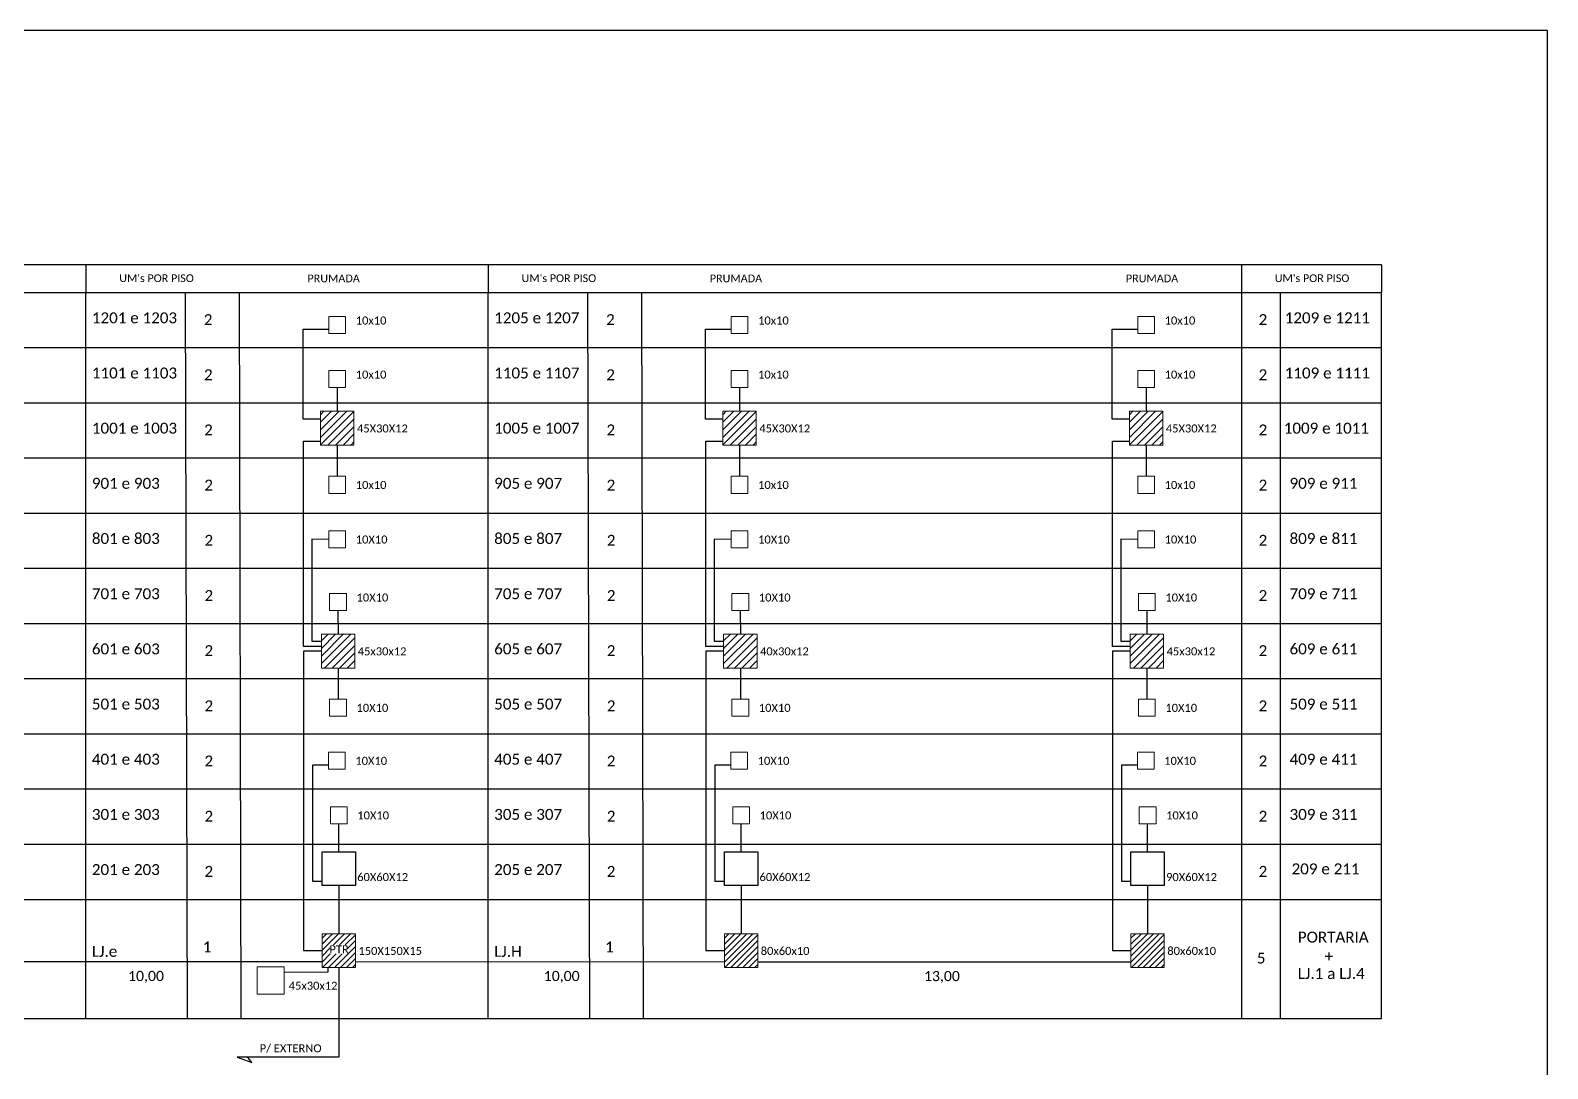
# Model space of a CAD drawing. Header units: metres. Extents: x -1286 to 468, y -500 to 94.
# Drawn here: x 18.2 to 468.1, y -213.9 to 94.2 of the extents above; entities that cross this region are included whole.
import ezdxf
from ezdxf.enums import TextEntityAlignment as Align

# ---------------------------------------------------------------- set-up
doc = ezdxf.new("R2010")
doc.units = ezdxf.units.M
doc.styles.add('WMF-Calibri0', font='calibri.ttf')

msp = doc.modelspace()

# ---------------------------------------------------------------- hatches: boundary and pattern name
h = msp.add_hatch()
h.set_pattern_fill('LINE', color=1, scale=0.5, angle=45)
h.set_pattern_definition([(45, (958.878, -18.333), (-1.122532, 1.122532), [])])
h.paths.add_polyline_path([(114.36, -84.98), (104.46, -84.98), (104.46, -95.02), (114.36, -95.02)])
h.paths.add_polyline_path([(114.14, -18.84), (104.23, -18.84), (104.23, -28.88), (114.14, -28.88)])
h = msp.add_hatch()
h.set_pattern_fill('LINE', color=1, scale=0.5, angle=45)
h.set_pattern_definition([(45, (1078.1883, -18.333), (-1.122532, 1.122532), [])])
h.paths.add_polyline_path([(233.67, -84.98), (223.77, -84.98), (223.77, -95.02), (233.67, -95.02)])
h.paths.add_polyline_path([(233.45, -18.84), (223.54, -18.84), (223.54, -28.88), (233.45, -28.88)])
h = msp.add_hatch()
h.set_pattern_fill('LINE', color=1, scale=0.5, angle=45)
h.set_pattern_definition([(45, (1198.753, -18.333), (-1.122532, 1.122532), [])])
h.paths.add_polyline_path([(354.24, -84.98), (344.33, -84.98), (344.33, -95.02), (354.24, -95.02)])
h.paths.add_polyline_path([(354.01, -18.84), (344.11, -18.84), (344.11, -28.88), (354.01, -28.88)])
h = msp.add_hatch()
h.set_pattern_fill('ANSI31', color=1, scale=10, style=0)
h.set_pattern_definition([(45, (-508.8097, -569.4717), (-0.8838835, 0.8838835), [])])
h.paths.add_polyline_path([(104.67, -183.89), (114.57, -183.89), (114.57, -173.85), (104.67, -173.85)])
h.paths.add_polyline_path([(107.09, -179.85), (112.13, -179.86), (112.13, -177.13), (107.09, -177.13)], flags=16)
h = msp.add_hatch()
h.set_pattern_fill('ANSI31', color=1, scale=10, style=0)
h.set_pattern_definition([(45, (-389.4994, -569.4717), (-0.8838835, 0.8838835), [])])
h.paths.add_polyline_path([(223.98, -183.89), (233.88, -183.89), (233.88, -173.85), (223.98, -173.85)])
h.paths.add_polyline_path([(226.4, -177.13), (231.45, -177.13)], flags=16)
h = msp.add_hatch()
h.set_pattern_fill('ANSI31', color=1, scale=10, style=0)
h.set_pattern_definition([(45, (-268.9346, -569.4717), (-0.8838835, 0.8838835), [])])
h.paths.add_polyline_path([(344.54, -183.89), (354.45, -183.89), (354.45, -173.85), (344.54, -173.85)])
h.paths.add_polyline_path([(346.97, -177.15), (352.01, -177.16), (352.01, -177.13), (346.97, -177.13)], flags=16)

# ---------------------------------------------------------------- linework, layer by layer
msp.add_lwpolyline([(-372.87, -499.81), (468.13, -499.81), (468.13, 94.19), (-372.87, 94.19)], close=True)
at = {"color": 0}
msp.add_lwpolyline([(418.9, 24.66), (-313.72, 24.66)], dxfattribs=at)
for points in [[(34.64, 24.66), (34.64, 16.43)], [(153.95, 24.66), (153.95, 16.43)], [(377.31, 24.66), (377.31, 16.43)], [(418.9, 24.66), (418.9, 16.43)], [(-313.72, 16.43), (418.9, 16.43)], [(-313.72, 16.43), (-313.72, -198.96), (418.9, -198.96), (418.9, 16.43)], [(34.64, -198.96), (34.64, 16.43)], [(153.95, -198.96), (153.95, 16.43)], [(377.31, 16.43), (377.31, -198.96)], [(388.88, -198.96), (388.88, 16.43)], [(-313.72, 0.06), (418.9, 0.06)], [(-313.72, -16.31), (418.9, -16.31)], [(-313.72, -32.68), (418.9, -32.68)], [(-313.72, -49.05), (418.9, -49.05)], [(-313.72, -65.43), (418.9, -65.43)], [(-313.72, -81.8), (418.9, -81.8)], [(-313.72, -98.17), (418.9, -98.17)], [(-313.72, -114.54), (418.9, -114.54)], [(-313.72, -130.91), (418.9, -130.91)], [(-313.72, -147.28), (418.9, -147.28)], [(-313.72, -163.66), (418.9, -163.66)]]:
    msp.add_lwpolyline(points)
at = {"color": 7}
for points in [[(64.04, 16.43), (64.71, -198.96)], [(80.08, 16.43), (80.61, -198.96)], [(183.35, 16.43), (184.02, -198.96)], [(199.39, 16.43), (199.92, -198.96)]]:
    msp.add_lwpolyline(points, dxfattribs=at)
at = {"lineweight": 0}
for points in [[(111.67, 9.31), (106.7, 9.31), (106.7, 4.24), (111.67, 4.24)], [(230.98, 9.31), (226.01, 9.31), (226.01, 4.24), (230.98, 4.24)], [(351.54, 9.31), (346.58, 9.31), (346.58, 4.24), (351.54, 4.24)], [(111.66, -6.74), (106.7, -6.74), (106.7, -11.81), (111.66, -11.81)], [(230.97, -6.74), (226.01, -6.74), (226.01, -11.81), (230.97, -11.81)], [(351.53, -6.74), (346.57, -6.74), (346.57, -11.81), (351.53, -11.81)], [(111.67, -38.13), (106.7, -38.13), (106.7, -43.2), (111.67, -43.2)], [(230.98, -38.13), (226.01, -38.13), (226.01, -43.2), (230.98, -43.2)], [(351.54, -38.13), (346.58, -38.13), (346.58, -43.2), (351.54, -43.2)], [(111.67, -54.32), (106.7, -54.32), (106.7, -59.39), (111.67, -59.39)], [(230.98, -54.32), (226.01, -54.32), (226.01, -59.39), (230.98, -59.39)], [(351.54, -54.32), (346.58, -54.32), (346.58, -59.39), (351.54, -59.39)], [(111.88, -72.88), (106.92, -72.88), (106.92, -77.95), (111.88, -77.95)], [(231.2, -72.88), (226.23, -72.88), (226.23, -77.95), (231.2, -77.95)], [(351.76, -72.88), (346.8, -72.88), (346.8, -77.95), (351.76, -77.95)], [(111.88, -104.27), (106.92, -104.27), (106.92, -109.34), (111.88, -109.34)], [(231.2, -104.27), (226.23, -104.27), (226.23, -109.34), (231.2, -109.34)], [(351.76, -104.27), (346.8, -104.27), (346.8, -109.34), (351.76, -109.34)], [(111.54, -119.99), (106.57, -119.99), (106.57, -125.06), (111.54, -125.06)], [(230.85, -119.99), (225.89, -119.99), (225.89, -125.06), (230.85, -125.06)], [(351.41, -119.99), (346.45, -119.99), (346.45, -125.06), (351.41, -125.06)], [(112.12, -136.18), (107.15, -136.18), (107.15, -141.25), (112.12, -141.25)], [(231.43, -136.18), (226.46, -136.18), (226.46, -141.25), (231.43, -141.25)], [(351.99, -136.18), (347.03, -136.18), (347.03, -141.25), (351.99, -141.25)], [(93.39, -183.7), (85.46, -183.7), (85.46, -191.79), (93.39, -191.79)]]:
    msp.add_lwpolyline(points, close=True, dxfattribs=at)
at = {"color": 3}
for points in [[(104.23, -21.15), (99.1, -21.15), (99.1, 5.49), (106.7, 5.49)], [(223.54, -21.15), (218.41, -21.15), (218.41, 5.49), (226.01, 5.49)], [(344.11, -21.15), (338.98, -21.15), (338.98, 5.49), (346.58, 5.49)], [(109.18, -11.81), (109.18, -18.84)], [(228.49, -11.81), (228.49, -18.84)], [(349.05, -11.81), (349.06, -18.84)], [(104.46, -88.6), (99.19, -88.6), (99.19, -27.74), (104.24, -27.74)], [(109.18, -28.88), (109.18, -38.13)], [(223.77, -88.6), (218.5, -88.6), (218.5, -27.74), (223.55, -27.74)], [(228.49, -28.88), (228.49, -38.13)], [(344.33, -88.6), (339.07, -88.6), (339.07, -27.74), (344.11, -27.74)], [(349.06, -28.88), (349.06, -38.13)], [(106.7, -56.86), (101.64, -56.83), (101.64, -87.04), (104.46, -87.08)], [(226.01, -56.86), (220.95, -56.83), (220.95, -87.04), (223.77, -87.08)], [(346.58, -56.86), (341.52, -56.83), (341.52, -87.04), (344.33, -87.08)], [(109.4, -77.95), (109.41, -84.98)], [(228.71, -77.95), (228.72, -84.98)], [(349.28, -77.95), (349.28, -84.98)], [(104.46, -90), (99.21, -90), (99.21, -178.86), (104.67, -178.87)], [(223.77, -90), (218.52, -90), (218.52, -178.86), (223.98, -178.87)], [(344.33, -90), (339.09, -90), (339.09, -178.86), (344.54, -178.87)], [(109.41, -95.02), (109.41, -104.27)], [(228.72, -95.02), (228.72, -104.27)], [(349.28, -95.02), (349.28, -104.27)], [(104.67, -158.31), (101.96, -158.31), (101.96, -123.72), (106.57, -123.79)], [(223.98, -158.31), (221.27, -158.31), (221.27, -123.72), (225.89, -123.79)], [(344.54, -158.31), (341.83, -158.31), (341.83, -123.72), (346.45, -123.79)], [(109.62, -149.51), (109.62, -141.25)], [(228.93, -149.51), (228.93, -141.25)], [(349.49, -149.51), (349.49, -141.25)], [(109.62, -159.55), (109.62, -173.85)], [(228.93, -159.55), (228.93, -173.85)], [(349.49, -159.55), (349.49, -173.85)], [(1.66, -182.14), (104.67, -182.13)], [(93.39, -185.27), (106.53, -185.17), (106.52, -183.89)], [(114.57, -182.16), (223.98, -182.13)], [(233.88, -182.15), (344.54, -182.21)]]:
    msp.add_lwpolyline(points, dxfattribs=at)
at = {"color": 1, "lineweight": 0}
for points in [[(114.14, -18.84), (104.23, -18.84), (104.23, -28.88), (114.14, -28.88)], [(233.45, -18.84), (223.54, -18.84), (223.54, -28.88), (233.45, -28.88)], [(354.01, -18.84), (344.11, -18.84), (344.11, -28.88), (354.01, -28.88)], [(114.36, -84.98), (104.46, -84.98), (104.46, -95.02), (114.36, -95.02)], [(233.67, -84.98), (223.77, -84.98), (223.77, -95.02), (233.67, -95.02)], [(354.24, -84.98), (344.33, -84.98), (344.33, -95.02), (354.24, -95.02)], [(114.57, -173.85), (104.67, -173.85), (104.67, -183.89), (114.57, -183.89)], [(233.88, -173.85), (223.98, -173.85), (223.98, -183.89), (233.88, -183.89)], [(354.45, -173.85), (344.54, -173.85), (344.54, -183.89), (354.45, -183.89)]]:
    msp.add_lwpolyline(points, close=True, dxfattribs=at)
at = {"color": 7}
for points in [[(104.67, -149.51), (114.57, -149.51), (114.57, -159.55), (104.67, -159.55)], [(223.98, -149.51), (233.88, -149.51), (233.88, -159.55), (223.98, -159.55)], [(344.54, -149.51), (354.45, -149.51), (354.45, -159.55), (344.54, -159.55)]]:
    msp.add_lwpolyline(points, close=True, dxfattribs=at)
at = {"color": 1}
for points in [[(109.62, -183.89), (109.62, -210.52), (79.48, -210.52)], [(79.48, -210.52), (83.89, -212.11)], [(83.89, -212.11), (82.49, -210.28)]]:
    msp.add_lwpolyline(points, dxfattribs=at)

# ---------------------------------------------------------------- texts
at = {"color": 0, "style": 'WMF-Calibri0'}
for s, p in [("UM's POR PISO", (44.53, 19.5)), ('PRUMADA', (100.35, 19.44)), ("UM's POR PISO", (163.84, 19.5)), ('PRUMADA', (219.66, 19.44)), ('PRUMADA', (343.05, 19.44)), ("UM's POR PISO", (387.2, 19.5))]:
    msp.add_text(s, height=2.3, dxfattribs=at).set_placement(p)
at = {"color": 7, "style": 'WMF-Calibri0'}
for s, height, p in [('1201 e 1203', 3.24, (36.41, 7.27)), ('10x10', 2.373, (114.67, 6.91)), ('1205 e 1207', 3.24, (155.72, 7.27)), ('10x10', 2.373, (233.98, 6.91)), ('10x10', 2.373, (354.54, 6.91)), ('1209 e 1211', 3.24, (390.16, 7.27)), ('1101 e 1103', 3.24, (36.41, -9.1)), ('10x10', 2.373, (114.66, -9.14)), ('1105 e 1107', 3.24, (155.72, -9.1)), ('10x10', 2.373, (233.97, -9.14)), ('10x10', 2.373, (354.54, -9.14)), ('1109 e 1111', 3.24, (390.16, -9.1)), ('1001 e 1003', 3.24, (36.41, -25.47)), ('1005 e 1007', 3.24, (155.72, -25.47)), ('1009 e 1011', 3.24, (389.87, -25.47)), ('45X30X12', 2.373, (115.03, -25.12)), ('45X30X12', 2.373, (234.34, -25.12)), ('45X30X12', 2.373, (354.9, -25.12)), ('901 e 903', 3.24, (36.41, -41.84)), ('10x10', 2.373, (114.67, -41.88)), ('905 e 907', 3.24, (155.72, -41.84)), ('10x10', 2.373, (233.98, -41.88)), ('10x10', 2.373, (354.54, -41.88)), ('909 e 911', 3.24, (391.59, -41.84)), ('801 e 803', 3.24, (36.41, -58.21)), ('10X10', 2.373, (114.67, -58.07)), ('805 e 807', 3.24, (155.72, -58.21)), ('10X10', 2.373, (233.98, -58.07)), ('10X10', 2.373, (354.54, -58.07)), ('809 e 811', 3.24, (391.59, -58.21)), ('701 e 703', 3.24, (36.41, -74.59)), ('705 e 707', 3.24, (155.72, -74.59)), ('709 e 711', 3.24, (391.59, -74.59)), ('10X10', 2.373, (114.89, -75.28)), ('10X10', 2.373, (234.2, -75.28)), ('10X10', 2.373, (354.76, -75.28)), ('601 e 603', 3.24, (36.41, -90.96)), ('45x30x12', 2.373, (115.25, -91.26)), ('605 e 607', 3.24, (155.72, -90.96)), ('40x30x12', 2.373, (234.56, -91.26)), ('45x30x12', 2.373, (355.13, -91.26)), ('609 e 611', 3.24, (391.59, -90.96)), ('501 e 503', 3.24, (36.41, -107.33)), ('10X10', 2.373, (114.89, -108.02)), ('505 e 507', 3.24, (155.72, -107.33)), ('10X10', 2.373, (234.2, -108.02)), ('10X10', 2.373, (354.76, -108.02)), ('509 e 511', 3.24, (391.59, -107.33)), ('401 e 403', 3.24, (36.41, -123.7)), ('10X10', 2.373, (114.54, -123.74)), ('405 e 407', 3.24, (155.72, -123.7)), ('10X10', 2.373, (233.85, -123.74)), ('10X10', 2.373, (354.42, -123.74)), ('409 e 411', 3.24, (391.59, -123.7)), ('301 e 303', 3.24, (36.41, -140.07)), ('10X10', 2.373, (115.12, -139.93)), ('305 e 307', 3.24, (155.72, -140.07)), ('10X10', 2.373, (234.43, -139.93)), ('10X10', 2.373, (354.99, -139.93)), ('309 e 311', 3.24, (391.59, -140.07)), ('209 e 211', 3.24, (392.2, -156.23)), ('201 e 203', 3.24, (36.41, -156.44)), ('60X60X12', 2.373, (115.1, -158.23)), ('205 e 207', 3.24, (155.72, -156.44)), ('60X60X12', 2.373, (234.41, -158.23)), ('90X60X12', 2.373, (354.98, -158.23)), ('PORTARIA', 3.24, (394.04, -176.47)), ('LJ.e', 3.24, (36.41, -180.7)), ('PTR', 2.373, (106.87, -179.65)), ('150X150X15', 2.373, (115.46, -180.14)), ('LJ.H', 3.24, (155.72, -180.7)), ('80x60x10', 2.373, (234.77, -180.14)), ('80x60x10', 2.373, (355.34, -180.14)), ('LJ.1 a LJ.4', 3.24, (394.04, -187.28)), ('45x30x12', 2.373, (94.79, -190.47)), ('P/ EXTERNO', 2.373, (86.19, -209.03))]:
    msp.add_text(s, height=height, dxfattribs=at).set_placement(p)
at = {"color": 3, "style": 'WMF-Calibri0'}
for s, p in [('10,00', (47.14, -187.88)), ('10,00', (170.42, -187.89)), ('13,00', (283.18, -187.92))]:
    msp.add_text(s, height=3, dxfattribs=at).set_placement(p)
at = {"color": 7, "style": 'WMF-Calibri0', "flags": 4}
for tag, p in [('2', (70.88, 8.36)), ('2', (190.19, 8.36)), ('2', (383.69, 8.36)), ('2', (70.94, -8.01)), ('2', (190.25, -8.01)), ('2', (383.69, -8.01)), ('2', (70.99, -24.38)), ('2', (190.3, -24.38)), ('2', (383.69, -24.38)), ('2', (71.04, -40.75)), ('2', (190.35, -40.75)), ('2', (383.69, -40.75)), ('2', (71.09, -57.13)), ('2', (190.4, -57.13)), ('2', (383.69, -57.13)), ('2', (71.09, -73.5)), ('2', (190.4, -73.5)), ('2', (383.69, -73.5)), ('2', (71.09, -89.87)), ('2', (190.4, -89.87)), ('2', (383.69, -89.87)), ('2', (71.09, -106.24)), ('2', (190.4, -106.24)), ('2', (383.69, -106.24)), ('2', (71.09, -122.61)), ('2', (190.4, -122.61)), ('2', (383.69, -122.61)), ('2', (71.09, -138.99)), ('2', (190.4, -138.99)), ('2', (383.69, -138.99)), ('2', (71.09, -155.36)), ('2', (190.4, -155.36)), ('2', (383.69, -155.36)), ('1', (70.57, -177.77)), ('1', (189.88, -177.77)), ('5', (383.17, -181.07)), ('+', (403.27, -180.55))]:
    msp.add_attdef(tag, text='XX', height=3.24, dxfattribs=at).set_placement(p, align=Align.MIDDLE_CENTER)

doc.saveas('drawing.dxf')
